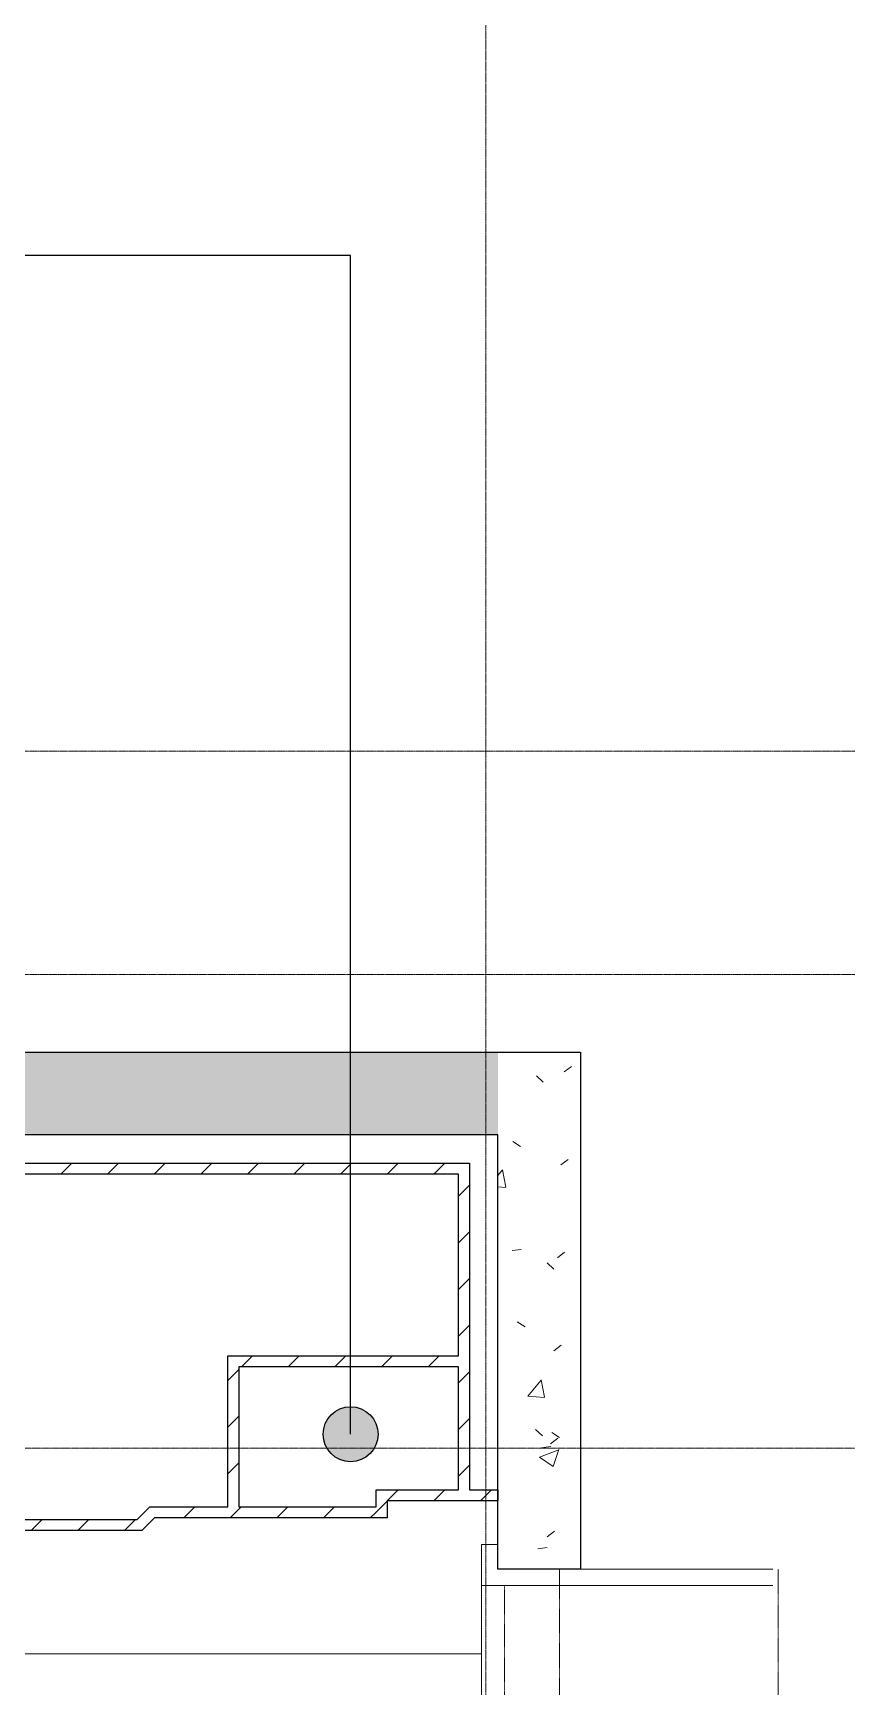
# Model space of a CAD drawing. Header units: millimetres. Extents: x -962357 to -591296, y -195428 to 59420.
# Drawn here: x -662283 to -647468, y -763 to 29314 of the extents above; entities that cross this region are included whole.
import ezdxf

# ---------------------------------------------------------------- set-up
doc = ezdxf.new("R2010")
doc.units = ezdxf.units.MM
doc.linetypes.add('DPA_Grid _ Level 100', pattern=[10, 5.5, -1.6, 1.3, -1.6])
doc.linetypes.add('DPA_Hidden 500', pattern=[1.4, 0.8, -0.6])
for name, color, linetype, lineweight in [('A-DETL-GENF', 2, 'Continuous', 9), ('A-DETL-MEDM', 4, 'Continuous', 18), ('A-FLOR-E', 2, 'Continuous', 9), ('A-GENM', 1, 'Continuous', 9), ('A-GENM-HDLN', 2, 'DPA_Hidden 500', 9), ('A-ROOM-IDEN', 3, 'Continuous', 25), ('A-WALL', 5, 'Continuous', 9), ('A-WALL-PATT', 1, 'Continuous', 9), ('S-GRID', 251, 'Continuous', 9)]:
    doc.layers.add(name, color=color, linetype=linetype, lineweight=lineweight)
pattern_1 = [(50, (2.4, 1), (3643.682, -318.781), [381, -4191]), (355, (2.4, 1), (-704.856, 3821.136), [304.8, -3352.8]), (100.451, (306, -25.6), (2938.852, 3502.332), [323.8, -3561.801]), (46.184, (2.4, 1017), (5421.58, -840.856), [571.5, -6286.5]), (96.636, (454, 947), (4748.05, 4948.55), [485.7, -5342.7]), (351.184, (2.4, 1017), (4748.1, 4948.506), [457.2, -5029.2]), (21, (510.4, 763), (3032.288, -2045.304), [381, -4191]), (326, (510.4, 763), (1236.042, 3683.762), [304.8, -3352.8]), (71.451, (763, 592.5), (4268.343, 1638.425), [323.8, -3561.801]), (37.5, (2.4, 1), (61.772, 1691.1008), [167.64, -3144.52, 167.64, -3235.96, -3365.5]), (37.5, (2.4, 1), (61.772, 1691.1008), [-6715.76, 167.64, -3197.86]), (7.5, (2.4, 1), (1336.3933, 2003.6115), [167.64, -1772.92, 167.64, -3068.32, -1282.7]), (7.5, (2.4, 1), (1336.3933, 2003.6115), [-5176.52, 167.64, -1115.06]), (327.5, (-1130.5, 1), (2711.8178, -114.5786), [167.64, -1102.36, 167.64, -3794.76, -5257.8]), (327.5, (-1130.5, 1), (2711.8178, -114.5786), [-5232.4, 167.64, -5090.16]), (317.5, (-1638.5, 1), (2962.5856, 508.5334), [167.64, -1483.36, 167.64, -2463.8, -3733.8]), (317.5, (-1638.5, 1), (2962.5856, 508.5334), [-4282.44, 167.64, -3566.16])]
pattern_2 = [(45, (2.4, 1), (-424.26407, 424.26407), [])]
pattern_3 = [(230, (-651022.4, -1771), (-3643.682, 318.781), [381, -4191]), (175, (-651022.4, -1771), (704.856, -3821.136), [304.8, -3352.8]), (280.451, (-651326, -1744.4), (-2938.852, -3502.332), [323.8, -3561.8]), (226.184, (-651022.4, -2787), (-5421.582, 840.855), [571.5, -6286.5]), (276.636, (-651474, -2717), (-4748.05, -4948.55), [485.7, -5342.7]), (171.184, (-651022.4, -2787), (-4748.1, -4948.506), [457.2, -5029.2]), (201, (-651530.4, -2533), (-3032.288, 2045.304), [381, -4191]), (146, (-651530.4, -2533), (-1236.042, -3683.762), [304.8, -3352.8]), (251.451, (-651783, -2362.5), (-4268.343, -1638.425), [323.8, -3561.8]), (217.5, (-651022.4, -1771), (-61.772, -1691.1008), [167.64, -3144.52, 167.64, -6601.46]), (217.5, (-651022.4, -1771), (-61.772, -1691.1008), [-3479.8, -3235.96, 167.64, -3197.86]), (187.5, (-651022.4, -1771), (-1336.393, -2003.6115), [167.64, -1772.92, 167.64, -4351.02]), (187.5, (-651022.4, -1771), (-1336.393, -2003.6115), [-2108.2, -3068.32, 167.64, -1115.06]), (147.5, (-649889.5, -1771), (-2711.8178, 114.5786), [167.64, -1102.36, 167.64, -9052.56]), (147.5, (-649889.5, -1771), (-2711.8178, 114.5786), [-1437.64, -3794.76, 167.64, -5090.16]), (137.5, (-649381.5, -1771), (-2962.586, -508.5334), [167.64, -1483.36, 167.64, -6197.6]), (137.5, (-649381.5, -1771), (-2962.586, -508.5334), [-1818.64, -2463.8, 167.64, -3566.16])]

# ---------------------------------------------------------------- blocks, each defined once
blk = doc.blocks.new('Dpa_Tunnel_B_5700 - Dpa_Tunnel_B_5700-V1-4180-01 LOWER PLATFORM LEVEL - REFLECTED CEILING PLAN')
at = {"layer": 'A-DETL-MEDM', "lineweight": 9}
h = blk.add_hatch(dxfattribs=at)
h.set_pattern_fill('FP_6', color=256, style=0, pattern_type=2)
h.set_pattern_definition(pattern_3)
h.paths.add_polyline_path([(2015, -2850), (1680, -2850), (1680, -3150), (2800, -3150), (2800, -3600), (3100, -3600), (3100, -2850)])
at = {"layer": 'A-GENM'}
h = blk.add_hatch(dxfattribs=at)
h.set_pattern_fill('FP_6', color=256, style=0, pattern_type=2)
h.set_pattern_definition(pattern_3)
h.paths.add_polyline_path([(2800, 3600), (2800, 3150), (1680, 3150), (1680, 2850), (3100, 2850), (3100, 3600)])
at = {"layer": 'A-DETL-GENF'}
for p, q in [((-2200, 2850), (3100, 2850)), ((-2200, -2850), (3100, -2850))]:
    blk.add_line(p, q, dxfattribs=at)
at = {"layer": 'A-DETL-MEDM'}
for p, q in [((3100, 3600), (2800, 3600)), ((2800, 3600), (2800, 3150)), ((3100, 2850), (3100, 3600)), ((1680, 3150), (-2200, 3150)), ((2800, 3150), (1680, 3150)), ((1680, 3150), (1680, 2850)), ((1680, 2850), (1680, 3150)), ((-2200, 2850), (1680, 2850)), ((1680, 2850), (3100, 2850)), ((1680, -2850), (-2200, -2850)), ((3100, -2850), (1680, -2850)), ((1680, -2850), (1680, -3150)), ((1680, -3150), (1680, -2850)), ((3100, -3600), (3100, -2850)), ((-2200, -3150), (1680, -3150)), ((1680, -3150), (2800, -3150)), ((2800, -3150), (2800, -3600)), ((2800, -3600), (3100, -3600))]:
    blk.add_line(p, q, dxfattribs=at)
at = {"layer": 'A-GENM'}
for p, q in [((3100, -2850), (3100, 2850)), ((3100, 2822), (3100, 2482)), ((3100, 2822), (3100, 1828)), ((3100, 1829), (3100, 2482)), ((3100, -1608), (3100, -2822)), ((3100, -2482), (3100, -1608)), ((3100, -2482), (3100, -2822))]:
    blk.add_line(p, q, dxfattribs=at)
at = {"layer": 'A-GENM-HDLN'}
for p, q in [((-2300, -3150), (-2300, 3150)), ((1680, -2850), (1680, 2850)), ((1680, 2850), (2680, 2850)), ((2680, 2850), (2680, -2850)), ((80, 0), (4781, 0)), ((2680, -2850), (1680, -2850))]:
    blk.add_line(p, q, dxfattribs=at)
blk = doc.blocks.new('Dpa_Tunnel_B_5700 - Dpa_Tunnel_B_5700-V2-4180-01 LOWER PLATFORM LEVEL - REFLECTED CEILING PLAN')
at = {"layer": 'A-DETL-GENF'}
for p, q in [((-2200, 2850), (2800, 2850)), ((-2200, -2850), (2800, -2850))]:
    blk.add_line(p, q, dxfattribs=at)
at = {"layer": 'A-DETL-MEDM'}
for p, q in [((1680, 3150), (-2200, 3150)), ((2799, 3150), (1680, 3150)), ((-2200, 2850), (1680, 2850)), ((1680, 2850), (2800, 2850)), ((1680, -2850), (-2200, -2850)), ((2800, -2850), (1680, -2850)), ((-2200, -3150), (1680, -3150)), ((1680, -3150), (2799, -3150))]:
    blk.add_line(p, q, dxfattribs=at)
at = {"layer": 'A-GENM'}
for p, q in [((-1000, 3150), (2799, 3150)), ((2799, -3150), (-1000, -3150))]:
    blk.add_line(p, q, dxfattribs=at)
at = {"layer": 'A-GENM-HDLN'}
for p, q in [((-2300, -3150), (-2300, 3150)), ((1680, 2850), (2680, 2850)), ((2680, -2850), (1680, -2850))]:
    blk.add_line(p, q, dxfattribs=at)
blk = doc.blocks.new('Stucture Guage3 - Stucture Guage-9321298-4180-01 LOWER PLATFORM LEVEL - REFLECTED CEILING PLAN')
at = {"layer": 'A-GENM'}
blk.add_line((-708629, -163), (-653199, -163), dxfattribs=at)
blk = doc.blocks.new('C-1-PP19-AR-4180-01-B_20250908-040939_EXDOWNLIGHT')
at = {"layer": 'A-GENM', "rotation": 180}
for name, p in [('Dpa_Tunnel_B_5700 - Dpa_Tunnel_B_5700-V1-4180-01 LOWER PLATFORM LEVEL - REFLECTED CEILING PLAN', (93660, -5350)), ('Dpa_Tunnel_B_5700 - Dpa_Tunnel_B_5700-V2-4180-01 LOWER PLATFORM LEVEL - REFLECTED CEILING PLAN', (93659, -5350))]:
    blk.add_blockref(name, p, dxfattribs=at)
at = {"layer": 'A-GENM'}
blk.add_blockref('Stucture Guage3 - Stucture Guage-9321298-4180-01 LOWER PLATFORM LEVEL - REFLECTED CEILING PLAN', (743759, -3579), dxfattribs=at)

msp = doc.modelspace()

# ---------------------------------------------------------------- hatches: boundary and pattern name
at = {"layer": 'A-ROOM-IDEN'}
h = msp.add_hatch(color=256, dxfattribs=at)
edge = h.paths.add_edge_path()
edge.add_arc((-656502, 3832.7), 500, 0, 360)
at = {"layer": 'A-WALL-PATT'}
h = msp.add_hatch(dxfattribs=at)
h.set_pattern_fill('FP_1', color=256, style=0, pattern_type=2)
h.set_pattern_definition(pattern_1)
h.paths.add_polyline_path([(-714051, 9280), (-653820, 9280), (-653820, 10780), (-743520, 10780), (-743520, 9280), (-719862.1, 9280)])
h = msp.add_hatch(dxfattribs=at)
h.set_pattern_fill('FP_1', color=256, style=0, pattern_type=2)
h.set_pattern_definition(pattern_1)
h.paths.add_polyline_path([(-653820, 1380), (-652320, 1380), (-652320, 10780), (-653820, 10780), (-653820, 1830)])
h = msp.add_hatch(dxfattribs=at)
h.set_pattern_fill('FP_2', color=256, style=0, pattern_type=2)
h.set_pattern_definition(pattern_2)
h.paths.add_polyline_path([(-654540, 8560), (-654340, 8560), (-654340, 8760), (-680250, 8760), (-680250, 8560), (-661751.5, 8560)])
h = msp.add_hatch(dxfattribs=at)
h.set_pattern_fill('FP_2', color=256, style=0, pattern_type=2)
h.set_pattern_definition(pattern_2)
h.paths.add_polyline_path([(-654540, 2820), (-654340, 2820), (-654340, 8560), (-654540, 8560), (-654540, 5060)])
h = msp.add_hatch(dxfattribs=at)
h.set_pattern_fill('FP_2', color=256, style=0, pattern_type=2)
h.set_pattern_definition(pattern_2)
h.paths.add_polyline_path([(-658740, 2510), (-658540, 2510), (-658540, 5260), (-658740, 5260)])
h = msp.add_hatch(dxfattribs=at)
h.set_pattern_fill('FP_2', color=256, style=0, pattern_type=2)
h.set_pattern_definition(pattern_2)
h.paths.add_polyline_path([(-658540, 5060), (-654540, 5060), (-654540, 5260), (-658540, 5260)])
h = msp.add_hatch(dxfattribs=at)
h.set_pattern_fill('FP_2', color=256, style=0, pattern_type=2)
h.set_pattern_definition(pattern_2)
h.paths.add_polyline_path([(-655940.4, 2310), (-655840, 2310), (-655840, 2820), (-656040, 2820), (-656040, 2310)])
h = msp.add_hatch(dxfattribs=at)
h.set_pattern_fill('FP_2', color=256, style=0, pattern_type=2)
h.set_pattern_definition(pattern_2)
h.paths.add_polyline_path([(-653820, 2620), (-653820, 2820), (-655840, 2820), (-655840, 2620)])
h = msp.add_hatch(dxfattribs=at)
h.set_pattern_fill('FP_2', color=256, style=0, pattern_type=2)
h.set_pattern_definition(pattern_2)
h.paths.add_polyline_path([(-660072.2, 2310), (-656040, 2310), (-656040, 2510), (-659872.2, 2510)])
h = msp.add_hatch(dxfattribs=at)
h.set_pattern_fill('FP_2', color=256, style=0, pattern_type=2)
h.set_pattern_definition(pattern_2)
h.paths.add_polyline_path([(-660302.2, 2080), (-660102.2, 2280), (-662710, 2280), (-662710, 2080), (-661751.5, 2080)])

# ---------------------------------------------------------------- linework, layer by layer
at = {"layer": 'A-FLOR-E'}
for p, q in [((-653820.7, 9280), (-745018.9, 9280)), ((-715550, 9280), (-653820, 9280)), ((-653820, 9280), (-715550, 9280)), ((-653820.7, 2820), (-653820.7, 9280)), ((-653820, 9280), (-653820, 1830)), ((-653820, 1830), (-653820, 9280)), ((-653820.7, 1830), (-653820.7, 2620.3))]:
    msp.add_line(p, q, dxfattribs=at)
at = {"layer": 'A-ROOM-IDEN'}
for p, q in [((-656502, 25268.1), (-675187.8, 25268.1)), ((-656502, 3832.7), (-656502, 25268.1))]:
    msp.add_line(p, q, dxfattribs=at)
msp.add_circle((-656502, 3832.7), 500, dxfattribs=at)
at = {"layer": 'A-WALL', "color": 7, "lineweight": 25}
for p, q in [((-743520, 10780), (-653820, 10780)), ((-653820, 10780), (-652320, 10780)), ((-652320, 10780), (-652320, 1380)), ((-653820, 9280), (-743520, 9280)), ((-653820, 1380), (-653820, 9280)), ((-680250, 8760), (-654340, 8760)), ((-654340, 8760), (-654340, 8560)), ((-654540, 8560), (-670460, 8560)), ((-654540, 5260), (-654540, 8560)), ((-654340, 8560), (-654340, 2820)), ((-658740, 2510), (-658740, 5260)), ((-658740, 5260), (-658540, 5260)), ((-658540, 5260), (-654540, 5260)), ((-658540, 5060), (-658540, 2510)), ((-654540, 5060), (-658540, 5060)), ((-654540, 2820), (-654540, 5060)), ((-656040, 2510), (-656040, 2820)), ((-656040, 2820), (-655840, 2820)), ((-655840, 2820), (-654540, 2820)), ((-654340, 2820), (-653820, 2820)), ((-653820, 2820), (-653820, 2620)), ((-660385, 2280), (-660155, 2510)), ((-660155, 2510), (-659872.2, 2510)), ((-659872.2, 2510), (-658740, 2510)), ((-658540, 2510), (-656040, 2510)), ((-655840, 2620), (-655840, 2310)), ((-653820, 2620), (-655840, 2620)), ((-662710, 2280), (-660385, 2280)), ((-660102.2, 2280), (-660302.2, 2080)), ((-660072.2, 2310), (-660102.2, 2280)), ((-656040, 2310), (-660072.2, 2310)), ((-655840, 2310), (-656040, 2310)), ((-660302.2, 2080), (-662710, 2080)), ((-652320, 1380), (-653820, 1380))]:
    msp.add_line(p, q, dxfattribs=at)
at = {"layer": 'S-GRID', "linetype": 'DPA_Grid _ Level 100'}
for p, q in [((-654040, -30741.3), (-654040, 54920.2)), ((-601518.7, 16253), (-954682, 16253)), ((-601518.7, 12195), (-957857, 12195)), ((-602984.2, 3580), (-957857, 3580))]:
    msp.add_line(p, q, dxfattribs=at)

# ---------------------------------------------------------------- block references
msp.add_blockref('C-1-PP19-AR-4180-01-B_20250908-040939_EXDOWNLIGHT', (-744680, 3580))

doc.saveas('drawing.dxf')
